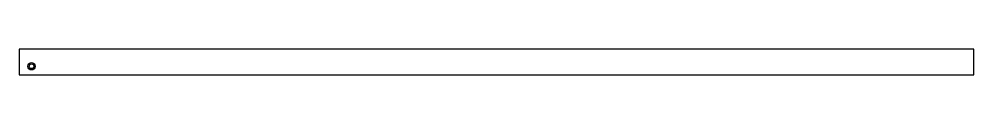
# Model space of a CAD drawing. Header units: millimetres. Extents: x -2230 to 0, y -30 to 30.
import ezdxf

# ---------------------------------------------------------------- set-up
doc = ezdxf.new("R2010")
doc.units = ezdxf.units.MM
doc.header["$LTSCALE"] = 10
for name, color, linetype in [('BOLTS', 6, 'Continuous'), ('GRAPHICS', 1, 'Continuous'), ('MEMBERS', 5, 'Continuous')]:
    doc.layers.add(name, color=color, linetype=linetype)

msp = doc.modelspace()

# ---------------------------------------------------------------- linework, layer by layer
at = {"layer": 'BOLTS', "color": 4, "linetype": 'Continuous'}
msp.add_circle((-2201, -10), 8.6, dxfattribs=at)
at = {"layer": 'GRAPHICS', "color": 4, "linetype": 'Continuous'}
msp.add_circle((-2201, -10), 5.5, dxfattribs=at)
at = {"layer": 'MEMBERS', "color": 1, "linetype": 'Continuous'}
msp.add_lwpolyline([(0, -30), (0, 30), (-2230, 30), (-2230, -30), (0, -30)], dxfattribs=at)

doc.saveas('drawing.dxf')
